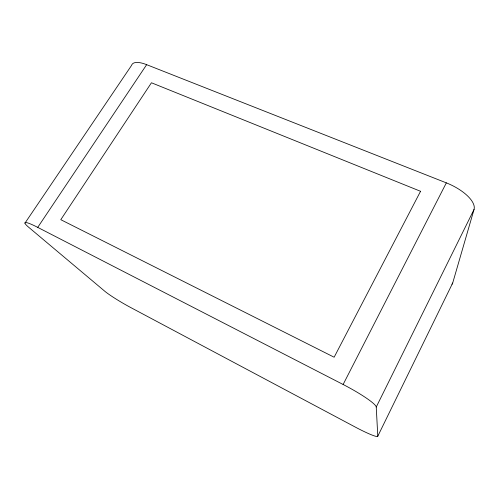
<?xml version="1.0" encoding="UTF-8"?>
<svg xmlns="http://www.w3.org/2000/svg" width="499" height="499" viewBox="0 0 499 499"><rect width="100%" height="100%" fill="white"/><g stroke="black" fill="none" stroke-linecap="round" stroke-linejoin="round"><path stroke-width="0.75" d="M377.799 436.182L376.24 407.047A35.049 4.585 28.3 0 0 343.119 384.486L37.731 227.382A30.37 3.3 31.5 0 0 28.855 227.407L104.784 291.235A23.185 2.071 30.5 0 0 130.626 307.49L355.057 426.957A26.64 2.595 28.5 0 0 377.799 436.182L452.699 282.995L474.05 209.437A32.466 13.685 24.4 0 0 446.337 182.865L146.656 64.67A28.418 10.074 35.6 0 0 131.549 65.419L24.95 223.153M376.24 407.047L474.05 209.437M343.119 384.486L446.337 182.865M37.731 227.382L146.656 64.67M452.699 282.995A25.112 8.046 25.3 0 1 451.951 284.205M420.557 191.292L334.137 357.222L60.791 219.685L151.447 82.765L420.557 191.292"/></g></svg>
